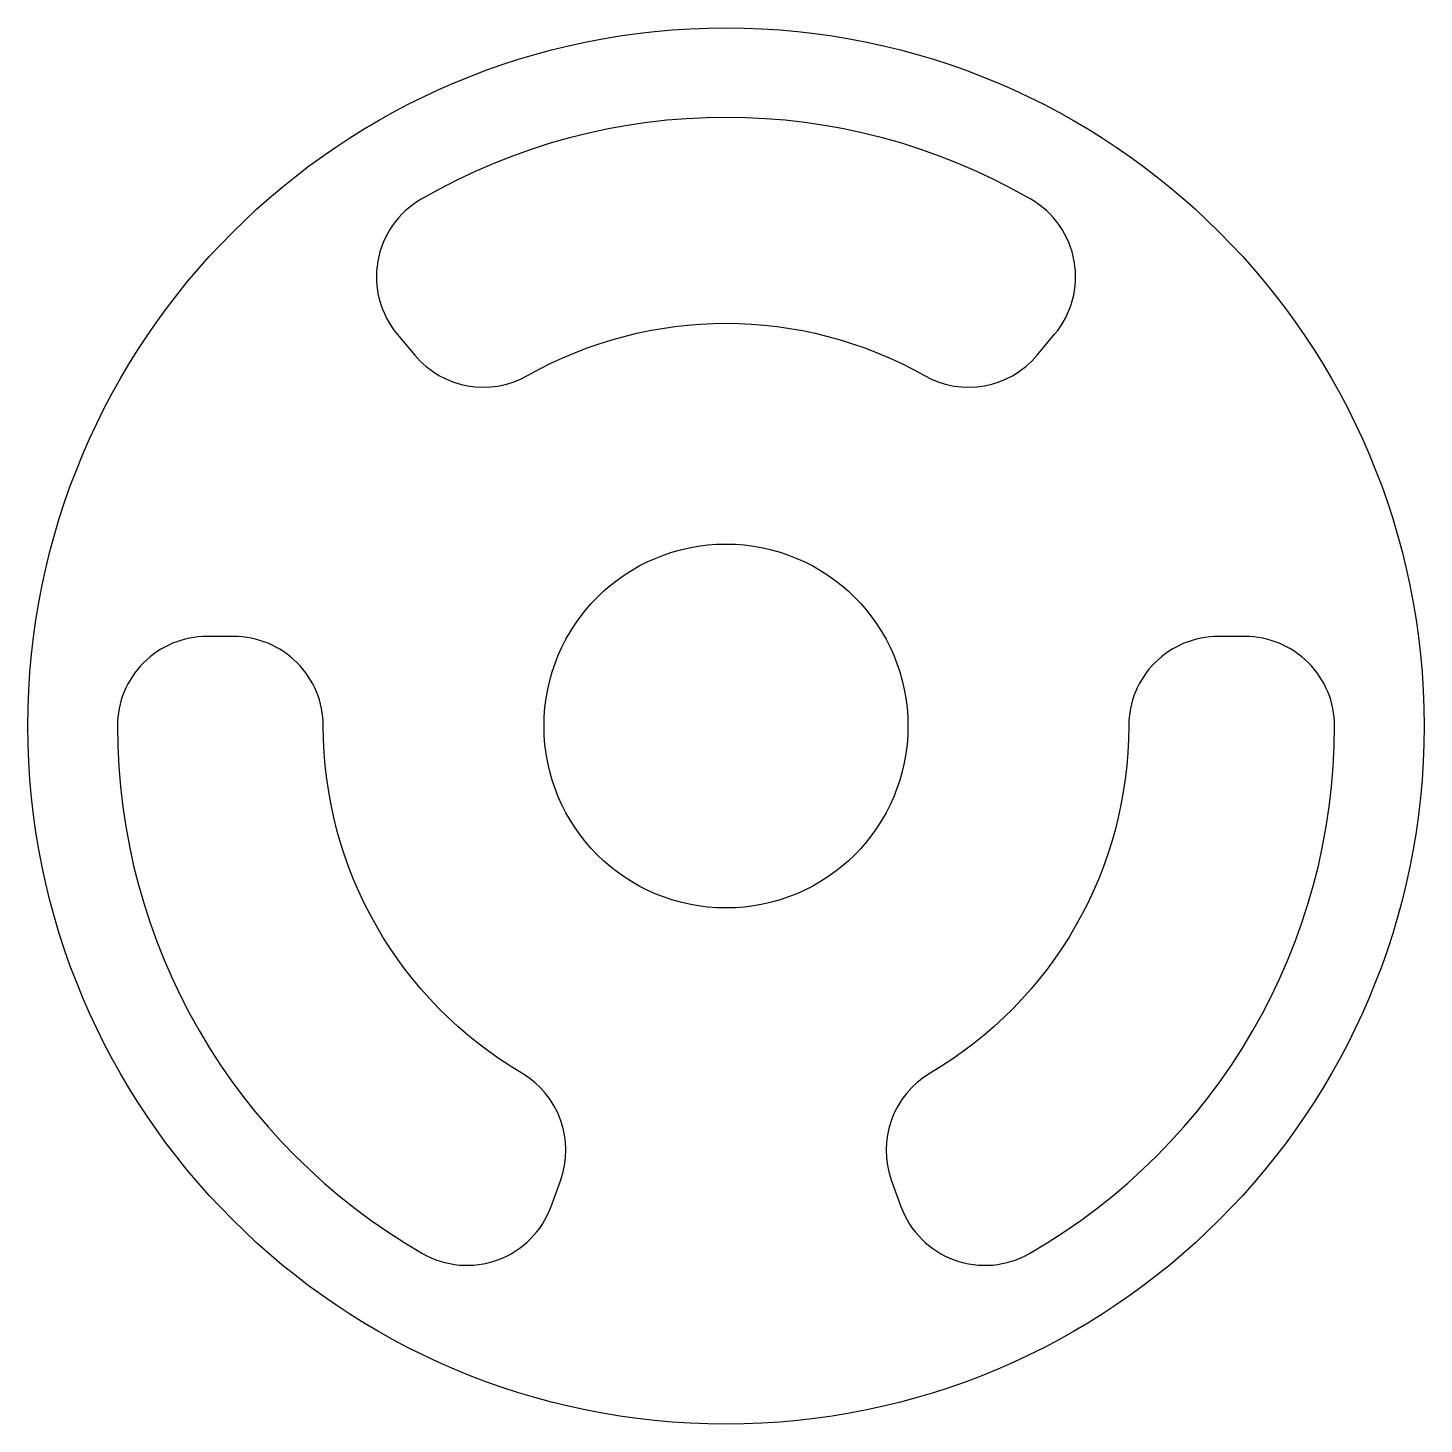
# Model space of a CAD drawing. Extents: x 149.5 to 196.3, y 197.9 to 244.7.
import ezdxf

# ---------------------------------------------------------------- set-up
doc = ezdxf.new("R2010")
doc.units = 0
doc.layers.get('0').update_dxf_attribs({"linetype": 'CONTINUOUS'})

msp = doc.modelspace()

# ---------------------------------------------------------------- linework, layer by layer
for points in [[(183.286, 233.701), (183.874, 234.402, 0.465926), (183.079, 238.927, 0.268621), (162.635, 238.927, 0.465926), (161.84, 234.402), (162.428, 233.701, 0.361621), (166.204, 233.019, -0.263505), (179.51, 233.019, 0.361621)], [(166.995, 205.167), (167.308, 206.026, 0.361621), (166.01, 209.637, -0.265726), (159.357, 221.272, 0.414214), (156.357, 224.272), (155.457, 224.272, 0.414214), (152.457, 221.272, 0.268285), (162.679, 203.593, 0.465926)], [(178.406, 206.026), (178.719, 205.167, 0.465926), (183.035, 203.593, 0.268285), (193.257, 221.272, 0.414214), (190.257, 224.272), (189.357, 224.272, 0.414214), (186.357, 221.272, -0.265726), (179.704, 209.637, 0.361621)]]:
    msp.add_lwpolyline(points, format="xyb", close=True)
for radius in [23.4, 6.1]:
    msp.add_circle((172.857, 221.272), radius)

doc.saveas('drawing.dxf')
